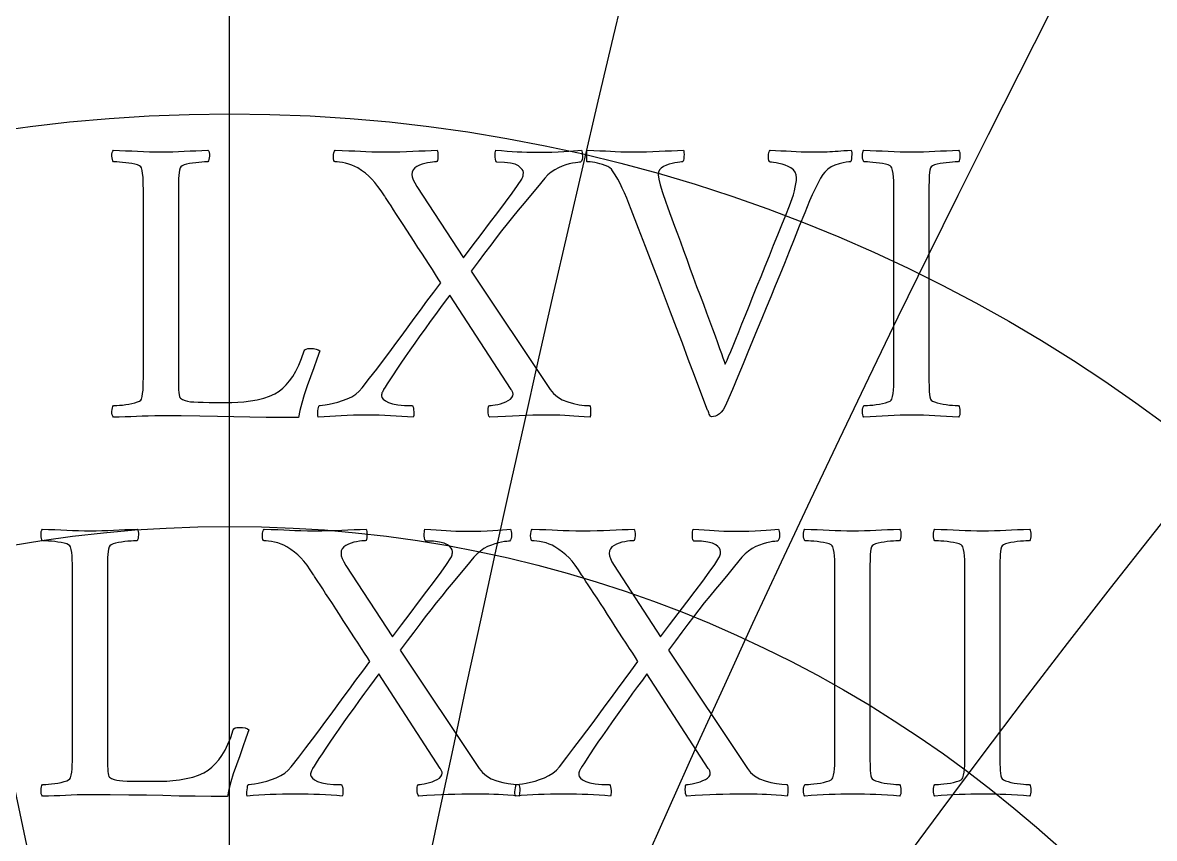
# Model space of a CAD drawing. Header units: millimetres. Extents: x -76 to 76, y -76 to 98.
# Drawn here: x -2.04 to 9.1, y 33.19 to 41.21 of the extents above; entities that cross this region are included whole.
import ezdxf

# ---------------------------------------------------------------- set-up
doc = ezdxf.new("R2010")
doc.units = ezdxf.units.MM
for name, color, linetype in [('ENGRAVE', 7, 'Continuous'), ('ENGRAVE_FINE', 8, 'Continuous'), ('GUIDE', 3, 'Continuous'), ('TEXT', 5, 'Continuous')]:
    doc.layers.add(name, color=color, linetype=linetype)

msp = doc.modelspace()

# ---------------------------------------------------------------- linework, layer by layer
at = {"layer": 'ENGRAVE'}
msp.add_lwpolyline([(0, -68.4), (0, 68.4)], dxfattribs=at)
for centre, radius in [((0, 0), 68.4), ((0, 30.813), 30.813), ((0, 28.8188), 26.4723), ((0, 27.2162), 22.5103), ((0, 0), 44.7739), ((0, 25.9327), 18.8412), ((0, 24.9158), 15.3988), ((0, 24.1272), 12.13)]:
    msp.add_circle(centre, radius, dxfattribs=at)
for centre, radius, start, end in [((0, 33.2996), 35.6461, 104.43657, 75.56343), ((0, 36.4224), 41.1283, 146.34303, 33.65697), ((0, 40.3911), 47.4826, 168.07606, 11.92394), ((0, 45.5234), 55.0404, 184.84521, 355.15479)]:
    msp.add_arc(centre, radius, start, end, dxfattribs=at)
at = {"layer": 'ENGRAVE_FINE'}
for centre, radius, start, end in [((-313.8692, -32.5302), 318.7111, 3.256593, 18.285878), ((-313.8692, -32.5302), 318.7111, 3.256593, 18.285878), ((313.8692, -32.5302), 318.7111, 161.714122, 176.743407), ((313.8692, -32.5302), 318.7111, 161.714122, 176.743407), ((-152.0553, -32.5302), 161.8139, 6.558023, 36.869498), ((-152.0553, -32.5302), 161.8139, 6.558023, 36.869498), ((152.0553, -32.5302), 161.8139, 143.130502, 173.441977), ((152.0553, -32.5302), 161.8139, 143.130502, 173.441977), ((-95.8579, -32.5302), 110.6872, 9.951474, 56.069558), ((-95.8579, -32.5302), 110.6872, 9.951474, 56.069558), ((95.8579, -32.5302), 110.6872, 123.930442, 170.048526), ((95.8579, -32.5302), 110.6872, 123.930442, 170.048526), ((-65.9559, -32.5302), 86.0994, 13.489072, 76.236453), ((-65.9559, -32.5302), 86.0994, 13.489072, 76.236453), ((65.9559, -32.5302), 86.0994, 103.763547, 166.510928), ((65.9559, -32.5302), 86.0994, 103.763547, 166.510928), ((-46.4388, -32.5302), 72.2459, 17.231004, 97.725349), ((-46.4388, -32.5302), 72.2459, 17.231004, 97.725349), ((46.4388, -32.5302), 72.2459, 82.274651, 162.768996), ((46.4388, -32.5302), 72.2459, 82.274651, 162.768996)]:
    msp.add_arc(centre, radius, start, end, dxfattribs=at)
at = {"layer": 'GUIDE'}
msp.add_circle((0, 0), 69.54, dxfattribs=at)
at = {"layer": 'TEXT'}
for points in [[(-0.5036, 37.8011), (-0.5036, 37.7966), (-0.5036, 37.791), (-0.5036, 37.7844), (-0.5036, 37.7768), (-0.5036, 37.7572), (-0.5036, 37.7349), (-0.5036, 37.7097), (-0.5036, 37.6818), (-0.5034, 37.6531), (-0.5026, 37.6256), (-0.5013, 37.5995), (-0.4996, 37.5746), (-0.497, 37.5528), (-0.4935, 37.5361), (-0.489, 37.5245), (-0.4834, 37.5179), (-0.462, 37.5052), (-0.4384, 37.4952), (-0.4125, 37.488), (-0.3843, 37.4836), (-0.3508, 37.4809), (-0.3089, 37.479), (-0.2588, 37.4779), (-0.2002, 37.4775), (0.0222, 37.4775), (0.0803, 37.4791), (0.1411, 37.4841), (0.2047, 37.4923), (0.271, 37.5038), (0.3354, 37.5188), (0.3929, 37.5377), (0.4436, 37.5603), (0.4874, 37.5867), (0.5232, 37.6155), (0.5577, 37.6494), (0.591, 37.6883), (0.623, 37.7323), (0.6534, 37.7829), (0.6821, 37.8416), (0.709, 37.9083), (0.7342, 37.9831), (0.7408, 37.9938), (0.7524, 38.0013), (0.7691, 38.0059), (0.7908, 38.0074), (0.8242, 38.0059), (0.8515, 38.0013), (0.8727, 37.9938), (0.8879, 37.9831), (0.859, 37.901), (0.8288, 37.8163), (0.7973, 37.7291), (0.7645, 37.6393), (0.7341, 37.5516), (0.7094, 37.4704), (0.6906, 37.3958), (0.6776, 37.3278), (0.518, 37.3283), (0.359, 37.3298), (0.2005, 37.3324), (0.0425, 37.3359), (-0.1203, 37.3395), (-0.2933, 37.342), (-0.4763, 37.3435), (-0.6695, 37.344), (-0.7365, 37.3436), (-0.7999, 37.3425), (-0.8598, 37.3406), (-0.9162, 37.3379), (-0.9713, 37.3353), (-1.0275, 37.3334), (-1.0846, 37.3322), (-1.1428, 37.3319), (-1.1497, 37.3415), (-1.1544, 37.3541), (-1.1568, 37.3698), (-1.1569, 37.3885), (-1.1553, 37.4072), (-1.1524, 37.4229), (-1.1482, 37.4355), (-1.1428, 37.4451), (-1.1281, 37.4455), (-1.1084, 37.4466), (-1.0836, 37.4485), (-1.0538, 37.4512), (-1.0218, 37.4549), (-0.9906, 37.4598), (-0.9601, 37.466), (-0.9304, 37.4734), (-0.9045, 37.4818), (-0.8854, 37.4906), (-0.8731, 37.5), (-0.8677, 37.5099), (-0.8605, 37.5359), (-0.855, 37.5655), (-0.8514, 37.5986), (-0.8495, 37.6353), (-0.8486, 37.6744), (-0.848, 37.7151), (-0.8476, 37.7574), (-0.8475, 37.8011), (-0.8475, 39.4879), (-0.8476, 39.5318), (-0.848, 39.5744), (-0.8486, 39.6157), (-0.8495, 39.6558), (-0.8514, 39.6934), (-0.855, 39.7271), (-0.8605, 39.7571), (-0.8677, 39.7832), (-0.8731, 39.7946), (-0.8854, 39.8045), (-0.9045, 39.8128), (-0.9304, 39.8196), (-0.9601, 39.8253), (-0.9906, 39.8303), (-1.0218, 39.8344), (-1.0538, 39.8378), (-1.0836, 39.8405), (-1.1084, 39.8424), (-1.1281, 39.8435), (-1.1428, 39.8439), (-1.1482, 39.8535), (-1.1524, 39.8662), (-1.1553, 39.8818), (-1.1569, 39.9005), (-1.1568, 39.9193), (-1.1544, 39.9349), (-1.1497, 39.9476), (-1.1428, 39.9572), (-1.0823, 39.955), (-1.0224, 39.9526), (-0.963, 39.95), (-0.9041, 39.9471), (-0.8457, 39.9444), (-0.7878, 39.9425), (-0.7304, 39.9414), (-0.6735, 39.941), (-0.6152, 39.9414), (-0.5577, 39.9425), (-0.501, 39.9444), (-0.445, 39.9471), (-0.3887, 39.95), (-0.3312, 39.9526), (-0.2724, 39.955), (-0.2124, 39.9572), (-0.2054, 39.9476), (-0.2007, 39.9349), (-0.1983, 39.9193), (-0.1982, 39.9005), (-0.1999, 39.8818), (-0.2028, 39.8662), (-0.2069, 39.8535), (-0.2124, 39.8439), (-0.227, 39.8435), (-0.2468, 39.8424), (-0.2715, 39.8405), (-0.3014, 39.8378), (-0.3332, 39.8344), (-0.3641, 39.8303), (-0.3939, 39.8253), (-0.4227, 39.8196), (-0.448, 39.8128), (-0.4672, 39.8045), (-0.4804, 39.7946), (-0.4874, 39.7832), (-0.4929, 39.7615), (-0.497, 39.7367), (-0.5, 39.7089), (-0.5016, 39.6781), (-0.5025, 39.6449), (-0.5031, 39.6103), (-0.5035, 39.5741), (-0.5036, 39.5365), (-0.5036, 39.5304), (-0.5036, 39.5243), (-0.5036, 39.5183), (-0.5036, 39.5122), (-0.5036, 39.5061), (-0.5036, 39.5001), (-0.5036, 39.494), (-0.5036, 39.4879)], [(1.5351, 39.941), (1.6064, 39.9414), (1.6747, 39.9425), (1.7399, 39.9444), (1.8021, 39.9471), (1.8625, 39.95), (1.9225, 39.9526), (1.9819, 39.955), (2.0408, 39.9572), (2.0443, 39.9471), (2.0469, 39.9329), (2.0484, 39.9147), (2.0489, 39.8925), (2.0479, 39.8712), (2.0448, 39.856), (2.0398, 39.8469), (2.0327, 39.8439), (2.0168, 39.8433), (1.9973, 39.8414), (1.9743, 39.8382), (1.9477, 39.8338), (1.9199, 39.8277), (1.8931, 39.8196), (1.8673, 39.8095), (1.8426, 39.7974), (1.8213, 39.7826), (1.8062, 39.7645), (1.7971, 39.7432), (1.794, 39.7185), (1.7971, 39.6945), (1.8062, 39.6669), (1.8213, 39.6358), (1.8426, 39.6012), (2.2997, 38.8973), (2.3877, 39.0149), (2.4736, 39.1289), (2.5576, 39.2394), (2.6395, 39.3464), (2.7148, 39.4457), (2.779, 39.5334), (2.8321, 39.6095), (2.8741, 39.674), (2.8795, 39.6841), (2.8837, 39.6942), (2.8866, 39.7044), (2.8882, 39.7145), (2.8891, 39.7236), (2.8898, 39.7306), (2.8901, 39.7357), (2.8903, 39.7387), (2.8872, 39.7534), (2.8781, 39.7691), (2.863, 39.7858), (2.8417, 39.8035), (2.8101, 39.8194), (2.7639, 39.8308), (2.7029, 39.8376), (2.6273, 39.8399), (2.6219, 39.8445), (2.6177, 39.8545), (2.6148, 39.8698), (2.6132, 39.8904), (2.6128, 39.912), (2.6137, 39.9304), (2.6158, 39.9454), (2.6192, 39.9572), (2.6763, 39.9533), (2.73, 39.9496), (2.7804, 39.9462), (2.8276, 39.943), (2.8742, 39.9404), (2.9231, 39.9385), (2.9743, 39.9373), (3.0278, 39.937), (3.1016, 39.9375), (3.1694, 39.939), (3.2311, 39.9415), (3.2867, 39.945), (3.337, 39.9488), (3.3828, 39.9521), (3.424, 39.9549), (3.4606, 39.9572), (3.4643, 39.9476), (3.4672, 39.9349), (3.4694, 39.9193), (3.4707, 39.9005), (3.4704, 39.8816), (3.4672, 39.8651), (3.4613, 39.8512), (3.4525, 39.8399), (3.4415, 39.8392), (3.4247, 39.8373), (3.4021, 39.8342), (3.3737, 39.8298), (3.3416, 39.8232), (3.3079, 39.8136), (3.2728, 39.8009), (3.2361, 39.7853), (3.1996, 39.7659), (3.1648, 39.7423), (3.1318, 39.7143), (3.1006, 39.6821), (3.0282, 39.5941), (2.9606, 39.5122), (2.8977, 39.4364), (2.8397, 39.3666), (2.7845, 39.2996), (2.73, 39.2321), (2.6763, 39.1641), (2.6233, 39.0956), (2.5684, 39.0235), (2.509, 38.9449), (2.445, 38.8597), (2.3765, 38.7679), (3.1532, 37.6029), (3.1853, 37.5635), (3.225, 37.5301), (3.2723, 37.5028), (3.3271, 37.4815), (3.3845, 37.4656), (3.4394, 37.4542), (3.4917, 37.4474), (3.5415, 37.4451), (3.5467, 37.4353), (3.5501, 37.4219), (3.5518, 37.4049), (3.5517, 37.3845), (3.5505, 37.3645), (3.5491, 37.3491), (3.5475, 37.3382), (3.5456, 37.3319), (3.489, 37.3358), (3.4364, 37.3395), (3.3878, 37.3429), (3.3433, 37.346), (3.2986, 37.3487), (3.2493, 37.3506), (3.1954, 37.3517), (3.137, 37.3521), (3.0568, 37.3517), (2.9818, 37.3506), (2.9121, 37.3487), (2.8478, 37.346), (2.7835, 37.3429), (2.7138, 37.3395), (2.6388, 37.3358), (2.5586, 37.3319), (2.5515, 37.342), (2.5464, 37.3561), (2.5434, 37.3743), (2.5424, 37.3966), (2.5434, 37.4178), (2.5464, 37.433), (2.5515, 37.4421), (2.5586, 37.4451), (2.5726, 37.4459), (2.5904, 37.4482), (2.612, 37.452), (2.6374, 37.4573), (2.6644, 37.4642), (2.6905, 37.4729), (2.7159, 37.4834), (2.7406, 37.4957), (2.7618, 37.5095), (2.777, 37.5245), (2.7861, 37.5408), (2.7891, 37.5584), (2.7888, 37.5628), (2.7876, 37.568), (2.7857, 37.5739), (2.7831, 37.5806), (2.7799, 37.5873), (2.7765, 37.5933), (2.7728, 37.5985), (2.7689, 37.6029), (2.1662, 38.5333), (2.1208, 38.473), (2.0737, 38.4094), (2.0247, 38.3425), (1.974, 38.2724), (1.9228, 38.2009), (1.8724, 38.1303), (1.8227, 38.0604), (1.7738, 37.9912), (1.727, 37.9245), (1.6838, 37.8618), (1.6441, 37.8031), (1.608, 37.7485), (1.5763, 37.7), (1.5503, 37.6595), (1.5298, 37.6272), (1.5149, 37.6029), (1.5126, 37.5983), (1.5099, 37.5928), (1.5066, 37.5862), (1.5028, 37.5786), (1.4992, 37.5703), (1.4967, 37.5614), (1.4952, 37.5521), (1.4947, 37.5422), (1.499, 37.5244), (1.5119, 37.5073), (1.5334, 37.491), (1.5635, 37.4755), (1.6039, 37.4622), (1.6565, 37.4527), (1.7212, 37.447), (1.7981, 37.4451), (1.8035, 37.4353), (1.8077, 37.4219), (1.8106, 37.4049), (1.8122, 37.3845), (1.8126, 37.3645), (1.8117, 37.3491), (1.8096, 37.3382), (1.8062, 37.3319), (1.7513, 37.3358), (1.6959, 37.3395), (1.6401, 37.3429), (1.5837, 37.346), (1.5273, 37.3487), (1.4714, 37.3506), (1.4161, 37.3517), (1.3612, 37.3521), (1.2871, 37.3517), (1.2186, 37.3506), (1.1557, 37.3487), (1.0983, 37.346), (1.0431, 37.3429), (0.987, 37.3395), (0.9299, 37.3358), (0.8717, 37.3319), (0.8686, 37.3434), (0.8672, 37.3577), (0.8676, 37.3747), (0.8697, 37.3946), (0.8726, 37.4137), (0.8753, 37.4284), (0.8777, 37.4389), (0.8798, 37.4451), (0.8921, 37.446), (0.9127, 37.4487), (0.9416, 37.4531), (0.9789, 37.4593), (1.0212, 37.4679), (1.0649, 37.4795), (1.1101, 37.4942), (1.1569, 37.5119), (1.2018, 37.533), (1.2414, 37.5579), (1.2756, 37.5866), (1.3046, 37.6191), (1.3776, 37.7141), (1.4472, 37.8052), (1.5131, 37.8921), (1.5756, 37.975), (1.6361, 38.0561), (1.6964, 38.1374), (1.7565, 38.2189), (1.8163, 38.3007), (1.8773, 38.3842), (1.9412, 38.4711), (2.0078, 38.5612), (2.0772, 38.6546), (2.0533, 38.6932), (2.0261, 38.736), (1.9957, 38.7832), (1.9619, 38.8346), (1.9263, 38.8889), (1.8901, 38.9444), (1.8534, 39.0011), (1.8163, 39.0592), (1.7794, 39.1168), (1.7435, 39.1724), (1.7086, 39.226), (1.6747, 39.2776), (1.6428, 39.3259), (1.614, 39.3696), (1.5882, 39.4088), (1.5655, 39.4434), (1.5469, 39.4718), (1.5336, 39.492), (1.5257, 39.5041), (1.523, 39.5082), (1.491, 39.558), (1.4598, 39.6022), (1.4293, 39.6409), (1.3996, 39.674), (1.3689, 39.7036), (1.3354, 39.7317), (1.2991, 39.7582), (1.2601, 39.7832), (1.2329, 39.7983), (1.2039, 39.811), (1.1732, 39.8215), (1.1407, 39.8298), (1.1093, 39.8359), (1.0816, 39.8404), (1.0577, 39.843), (1.0376, 39.8439), (1.0305, 39.8469), (1.0254, 39.856), (1.0224, 39.8712), (1.0214, 39.8925), (1.0224, 39.9147), (1.0254, 39.9329), (1.0305, 39.9471), (1.0376, 39.9572), (1.1077, 39.955), (1.1726, 39.9526), (1.2321, 39.95), (1.2864, 39.9471), (1.3406, 39.9444), (1.4001, 39.9425), (1.465, 39.9414), (1.5351, 39.941)], [(3.9744, 39.941), (4.0386, 39.9414), (4.1018, 39.9425), (4.164, 39.9444), (4.2252, 39.9471), (4.2856, 39.95), (4.3455, 39.9526), (4.4049, 39.955), (4.4638, 39.9572), (4.4672, 39.9472), (4.4694, 39.9334), (4.4703, 39.9158), (4.4699, 39.8945), (4.4683, 39.8739), (4.4654, 39.8586), (4.4612, 39.8486), (4.4557, 39.8439), (4.445, 39.8433), (4.4289, 39.8414), (4.4076, 39.8382), (4.3809, 39.8338), (4.352, 39.8277), (4.3238, 39.8196), (4.2963, 39.8095), (4.2697, 39.7974), (4.2467, 39.7823), (4.2302, 39.7635), (4.2204, 39.7409), (4.2171, 39.7145), (4.2216, 39.6735), (4.2353, 39.6154), (4.258, 39.54), (4.2899, 39.4475), (4.3075, 39.3993), (4.3278, 39.3438), (4.351, 39.281), (4.3769, 39.2108), (4.4048, 39.1351), (4.434, 39.0556), (4.4645, 38.9723), (4.4962, 38.8852), (4.5287, 38.7962), (4.5614, 38.7072), (4.5944, 38.6182), (4.6277, 38.5292), (4.6603, 38.442), (4.6914, 38.3583), (4.721, 38.2782), (4.749, 38.2016), (4.7751, 38.1302), (4.7986, 38.0656), (4.8196, 38.0078), (4.838, 37.9568), (4.8533, 37.9147), (4.8648, 37.8835), (4.8725, 37.8632), (4.8764, 37.8537), (4.8828, 37.8675), (4.8936, 37.8926), (4.9091, 37.9292), (4.929, 37.9771), (4.9527, 38.0343), (4.9791, 38.0989), (5.0083, 38.1709), (5.0403, 38.2501), (5.0745, 38.3352), (5.1106, 38.4246), (5.1484, 38.5182), (5.1879, 38.6162), (5.2285, 38.7167), (5.2693, 38.818), (5.3104, 38.92), (5.3517, 39.0227), (5.3926, 39.1244), (5.4321, 39.223), (5.4704, 39.3185), (5.5075, 39.4111), (5.5211, 39.446), (5.5338, 39.4819), (5.5454, 39.5188), (5.556, 39.5567), (5.5649, 39.5936), (5.5712, 39.6275), (5.575, 39.6583), (5.5763, 39.6862), (5.5728, 39.7165), (5.5626, 39.7428), (5.5455, 39.765), (5.5216, 39.7832), (5.4938, 39.7982), (5.465, 39.8105), (5.4352, 39.8204), (5.4043, 39.8277), (5.3754, 39.833), (5.3512, 39.8368), (5.3319, 39.8391), (5.3174, 39.8399), (5.3103, 39.8463), (5.3052, 39.8576), (5.3022, 39.8736), (5.3012, 39.8945), (5.3022, 39.9158), (5.3052, 39.9334), (5.3103, 39.9472), (5.3174, 39.9572), (5.3712, 39.955), (5.4235, 39.9526), (5.4744, 39.95), (5.5237, 39.9471), (5.573, 39.9444), (5.6238, 39.9425), (5.6761, 39.9414), (5.73, 39.941), (5.7741, 39.9411), (5.8134, 39.9415), (5.8479, 39.9421), (5.8776, 39.943), (5.9048, 39.9442), (5.9317, 39.9455), (5.9584, 39.9472), (5.9848, 39.9491), (6.0126, 39.9511), (6.0435, 39.9531), (6.0773, 39.9552), (6.1143, 39.9572), (6.1175, 39.9471), (6.1193, 39.9329), (6.1196, 39.9147), (6.1183, 39.8925), (6.116, 39.8712), (6.1132, 39.856), (6.11, 39.8469), (6.1062, 39.8439), (6.0901, 39.8426), (6.0662, 39.8389), (6.0345, 39.8325), (5.9949, 39.8237), (5.9536, 39.811), (5.9166, 39.7933), (5.8838, 39.7706), (5.8554, 39.7428), (5.8358, 39.7174), (5.8134, 39.6816), (5.7882, 39.6355), (5.7603, 39.579), (5.7319, 39.5179), (5.7052, 39.4581), (5.6803, 39.3996), (5.6572, 39.3423), (5.6037, 39.2096), (5.5525, 39.0824), (5.5036, 38.9608), (5.4569, 38.8448), (5.4117, 38.7325), (5.3669, 38.6223), (5.3227, 38.5141), (5.2789, 38.4079), (5.2351, 38.3017), (5.1904, 38.1935), (5.1451, 38.0833), (5.0989, 37.971), (5.0509, 37.8547), (4.9998, 37.7323), (4.9457, 37.6039), (4.8886, 37.4694), (4.872, 37.434), (4.8547, 37.4047), (4.8366, 37.3814), (4.8178, 37.3642), (4.7984, 37.3518), (4.7789, 37.343), (4.759, 37.3377), (4.7389, 37.3359), (4.7331, 37.3376), (4.7278, 37.3425), (4.723, 37.3507), (4.7187, 37.3622), (4.7146, 37.3745), (4.7106, 37.385), (4.7065, 37.3937), (4.7025, 37.4006), (4.6369, 37.5737), (4.5736, 37.7409), (4.5125, 37.9024), (4.4537, 38.058), (4.3958, 38.2113), (4.3374, 38.3659), (4.2785, 38.5218), (4.2191, 38.6789), (4.1575, 38.8407), (4.0922, 39.0106), (4.023, 39.1886), (3.9501, 39.3747), (3.928, 39.4318), (3.9061, 39.4859), (3.8845, 39.537), (3.8631, 39.585), (3.8413, 39.6305), (3.8181, 39.674), (3.7937, 39.7155), (3.7681, 39.7549), (3.7559, 39.7703), (3.7398, 39.7842), (3.7195, 39.7966), (3.6953, 39.8075), (3.6691, 39.8169), (3.6432, 39.8247), (3.6175, 39.831), (3.5921, 39.8358), (3.5685, 39.8394), (3.5481, 39.8419), (3.531, 39.8434), (3.5173, 39.8439), (3.5155, 39.8473), (3.5142, 39.8576), (3.5135, 39.8746), (3.5132, 39.8985), (3.5135, 39.9227), (3.5142, 39.9405), (3.5155, 39.952), (3.5173, 39.9572), (3.5831, 39.955), (3.6432, 39.9526), (3.6974, 39.95), (3.7458, 39.9471), (3.7942, 39.9444), (3.8485, 39.9425), (3.9085, 39.9414), (3.9744, 39.941)], [(6.7089, 39.941), (6.7672, 39.9414), (6.8247, 39.9425), (6.8815, 39.9444), (6.9375, 39.9471), (6.9937, 39.95), (7.0512, 39.9526), (7.11, 39.955), (7.17, 39.9572), (7.177, 39.9476), (7.1817, 39.9349), (7.1841, 39.9193), (7.1842, 39.9005), (7.1826, 39.8818), (7.1797, 39.8662), (7.1755, 39.8535), (7.17, 39.8439), (7.1554, 39.8435), (7.1357, 39.8424), (7.1109, 39.8405), (7.0811, 39.8378), (7.0492, 39.8344), (7.0184, 39.8303), (6.9885, 39.8253), (6.9597, 39.8196), (6.9344, 39.8128), (6.9152, 39.8045), (6.9021, 39.7946), (6.895, 39.7832), (6.8895, 39.7615), (6.8854, 39.7367), (6.8825, 39.7089), (6.8808, 39.6781), (6.8799, 39.6449), (6.8793, 39.6103), (6.8789, 39.5741), (6.8788, 39.5365), (6.8788, 39.5304), (6.8788, 39.5243), (6.8788, 39.5183), (6.8788, 39.5122), (6.8788, 39.5061), (6.8788, 39.5001), (6.8788, 39.494), (6.8788, 39.4879), (6.8788, 37.8011), (6.8788, 37.795), (6.8788, 37.789), (6.8788, 37.7829), (6.8788, 37.7768), (6.8788, 37.7708), (6.8788, 37.7647), (6.8788, 37.7586), (6.8788, 37.7526), (6.8789, 37.715), (6.8793, 37.6792), (6.8799, 37.6452), (6.8808, 37.613), (6.8825, 37.583), (6.8854, 37.5559), (6.8895, 37.5315), (6.895, 37.5099), (6.9021, 37.5), (6.9152, 37.4906), (6.9344, 37.4818), (6.9597, 37.4734), (6.9885, 37.466), (7.0184, 37.4598), (7.0492, 37.4549), (7.0811, 37.4512), (7.1109, 37.4485), (7.1357, 37.4466), (7.1554, 37.4455), (7.17, 37.4451), (7.1755, 37.4355), (7.1797, 37.4229), (7.1826, 37.4072), (7.1842, 37.3885), (7.1841, 37.3698), (7.1817, 37.3541), (7.177, 37.3415), (7.17, 37.3319), (7.11, 37.3358), (7.0512, 37.3395), (6.9937, 37.3429), (6.9375, 37.346), (6.8815, 37.3487), (6.8247, 37.3506), (6.7672, 37.3517), (6.7089, 37.3521), (6.652, 37.3517), (6.5946, 37.3506), (6.5367, 37.3487), (6.4783, 37.346), (6.4194, 37.3429), (6.36, 37.3395), (6.3001, 37.3358), (6.2397, 37.3319), (6.2327, 37.3415), (6.228, 37.3541), (6.2256, 37.3698), (6.2255, 37.3885), (6.2271, 37.4072), (6.2301, 37.4229), (6.2342, 37.4355), (6.2397, 37.4451), (6.2543, 37.4455), (6.274, 37.4466), (6.2988, 37.4485), (6.3287, 37.4512), (6.3606, 37.4549), (6.3919, 37.4598), (6.4223, 37.466), (6.452, 37.4734), (6.4779, 37.4818), (6.497, 37.4906), (6.5093, 37.5), (6.5147, 37.5099), (6.5219, 37.5359), (6.5274, 37.5655), (6.531, 37.5986), (6.5329, 37.6353), (6.5338, 37.6744), (6.5345, 37.7151), (6.5348, 37.7574), (6.535, 37.8011), (6.535, 39.4879), (6.5348, 39.5318), (6.5345, 39.5744), (6.5338, 39.6157), (6.5329, 39.6558), (6.531, 39.6934), (6.5274, 39.7271), (6.5219, 39.7571), (6.5147, 39.7832), (6.5093, 39.7946), (6.497, 39.8045), (6.4779, 39.8128), (6.452, 39.8196), (6.4223, 39.8253), (6.3919, 39.8303), (6.3606, 39.8344), (6.3287, 39.8378), (6.2988, 39.8405), (6.274, 39.8424), (6.2543, 39.8435), (6.2397, 39.8439), (6.2342, 39.8535), (6.2301, 39.8662), (6.2271, 39.8818), (6.2255, 39.9005), (6.2256, 39.9193), (6.228, 39.9349), (6.2327, 39.9476), (6.2397, 39.9572), (6.3001, 39.955), (6.36, 39.9526), (6.4194, 39.95), (6.4783, 39.9471), (6.5367, 39.9444), (6.5946, 39.9425), (6.652, 39.9414), (6.7089, 39.941)], [(-1.2014, 34.0741), (-1.2014, 34.0695), (-1.2014, 34.0639), (-1.2014, 34.0574), (-1.2014, 34.0498), (-1.2014, 34.0302), (-1.2014, 34.0078), (-1.2014, 33.9827), (-1.2014, 33.9547), (-1.2012, 33.926), (-1.2004, 33.8986), (-1.1991, 33.8724), (-1.1974, 33.8475), (-1.1948, 33.8258), (-1.1913, 33.8091), (-1.1867, 33.7975), (-1.1812, 33.7909), (-1.1598, 33.7781), (-1.1362, 33.7681), (-1.1103, 33.7609), (-1.0821, 33.7565), (-1.0486, 33.7539), (-1.0067, 33.752), (-0.9566, 33.7508), (-0.898, 33.7504), (-0.6755, 33.7504), (-0.6175, 33.7521), (-0.5567, 33.757), (-0.4931, 33.7652), (-0.4268, 33.7767), (-0.3624, 33.7918), (-0.3049, 33.8106), (-0.2542, 33.8332), (-0.2103, 33.8597), (-0.1746, 33.8885), (-0.1401, 33.9224), (-0.1068, 33.9613), (-0.0748, 34.0053), (-0.0444, 34.0559), (-0.0157, 34.1145), (0.0113, 34.1813), (0.0364, 34.2561), (0.043, 34.2667), (0.0546, 34.2743), (0.0713, 34.2788), (0.093, 34.2804), (0.1264, 34.2788), (0.1537, 34.2743), (0.175, 34.2667), (0.1901, 34.2561), (0.1612, 34.1739), (0.131, 34.0892), (0.0995, 34.002), (0.0667, 33.9123), (0.0363, 33.8245), (0.0116, 33.7434), (-0.0072, 33.6688), (-0.0202, 33.6008), (-0.1798, 33.6013), (-0.3388, 33.6028), (-0.4973, 33.6053), (-0.6553, 33.6089), (-0.8181, 33.6124), (-0.9911, 33.6149), (-1.1741, 33.6164), (-1.3673, 33.617), (-1.4343, 33.6166), (-1.4977, 33.6154), (-1.5576, 33.6135), (-1.614, 33.6109), (-1.6691, 33.6082), (-1.7253, 33.6063), (-1.7824, 33.6052), (-1.8405, 33.6048), (-1.8475, 33.6144), (-1.8522, 33.6271), (-1.8546, 33.6427), (-1.8547, 33.6615), (-1.8531, 33.6802), (-1.8502, 33.6958), (-1.846, 33.7085), (-1.8405, 33.7181), (-1.8259, 33.7185), (-1.8062, 33.7196), (-1.7814, 33.7215), (-1.7516, 33.7242), (-1.7196, 33.7278), (-1.6883, 33.7327), (-1.6579, 33.7389), (-1.6282, 33.7464), (-1.6023, 33.7547), (-1.5832, 33.7636), (-1.5709, 33.7729), (-1.5655, 33.7828), (-1.5583, 33.8088), (-1.5528, 33.8384), (-1.5492, 33.8715), (-1.5473, 33.9082), (-1.5464, 33.9474), (-1.5458, 33.9881), (-1.5454, 34.0303), (-1.5453, 34.0741), (-1.5453, 35.7609), (-1.5454, 35.8048), (-1.5458, 35.8474), (-1.5464, 35.8887), (-1.5473, 35.9288), (-1.5492, 35.9663), (-1.5528, 36.0001), (-1.5583, 36.03), (-1.5655, 36.0562), (-1.5709, 36.0676), (-1.5832, 36.0774), (-1.6023, 36.0858), (-1.6282, 36.0926), (-1.6579, 36.0983), (-1.6883, 36.1032), (-1.7196, 36.1074), (-1.7516, 36.1108), (-1.7814, 36.1135), (-1.8062, 36.1153), (-1.8259, 36.1165), (-1.8405, 36.1169), (-1.846, 36.1265), (-1.8502, 36.1391), (-1.8531, 36.1548), (-1.8547, 36.1735), (-1.8546, 36.1922), (-1.8522, 36.2079), (-1.8475, 36.2205), (-1.8405, 36.2301), (-1.7801, 36.228), (-1.7202, 36.2256), (-1.6608, 36.2229), (-1.6019, 36.22), (-1.5435, 36.2174), (-1.4856, 36.2155), (-1.4282, 36.2143), (-1.3713, 36.2139), (-1.313, 36.2143), (-1.2555, 36.2155), (-1.1988, 36.2174), (-1.1428, 36.22), (-1.0865, 36.2229), (-1.029, 36.2256), (-0.9702, 36.228), (-0.9102, 36.2301), (-0.9032, 36.2205), (-0.8985, 36.2079), (-0.8961, 36.1922), (-0.896, 36.1735), (-0.8976, 36.1548), (-0.9006, 36.1391), (-0.9047, 36.1265), (-0.9102, 36.1169), (-0.9248, 36.1165), (-0.9445, 36.1153), (-0.9693, 36.1135), (-0.9992, 36.1108), (-1.031, 36.1074), (-1.0619, 36.1032), (-1.0917, 36.0983), (-1.1205, 36.0926), (-1.1458, 36.0858), (-1.165, 36.0774), (-1.1782, 36.0676), (-1.1852, 36.0562), (-1.1907, 36.0344), (-1.1948, 36.0097), (-1.1977, 35.9819), (-1.1994, 35.951), (-1.2003, 35.9179), (-1.2009, 35.8833), (-1.2013, 35.8471), (-1.2014, 35.8094), (-1.2014, 35.8034), (-1.2014, 35.7973), (-1.2014, 35.7912), (-1.2014, 35.7852), (-1.2014, 35.7791), (-1.2014, 35.773), (-1.2014, 35.767), (-1.2014, 35.7609)], [(0.8373, 36.2139), (0.9086, 36.2143), (0.9769, 36.2155), (1.0421, 36.2174), (1.1043, 36.22), (1.1648, 36.2229), (1.2247, 36.2256), (1.2841, 36.228), (1.343, 36.2301), (1.3465, 36.22), (1.3491, 36.2059), (1.3506, 36.1877), (1.3511, 36.1654), (1.3501, 36.1442), (1.347, 36.129), (1.342, 36.1199), (1.3349, 36.1169), (1.319, 36.1162), (1.2995, 36.1143), (1.2765, 36.1112), (1.25, 36.1068), (1.2221, 36.1007), (1.1953, 36.0926), (1.1696, 36.0825), (1.1448, 36.0703), (1.1235, 36.0556), (1.1084, 36.0375), (1.0993, 36.0161), (1.0962, 35.9915), (1.0993, 35.9674), (1.1084, 35.9399), (1.1235, 35.9088), (1.1448, 35.8742), (1.6019, 35.1703), (1.6899, 35.2879), (1.7758, 35.4019), (1.8598, 35.5124), (1.9417, 35.6193), (2.017, 35.7187), (2.0812, 35.8064), (2.1343, 35.8825), (2.1763, 35.947), (2.1817, 35.9571), (2.1859, 35.9672), (2.1888, 35.9773), (2.1905, 35.9874), (2.1913, 35.9965), (2.192, 36.0036), (2.1924, 36.0087), (2.1925, 36.0117), (2.1894, 36.0264), (2.1803, 36.042), (2.1652, 36.0587), (2.1439, 36.0764), (2.1123, 36.0923), (2.0661, 36.1037), (2.0051, 36.1105), (1.9295, 36.1128), (1.9241, 36.1175), (1.9199, 36.1275), (1.917, 36.1428), (1.9154, 36.1634), (1.915, 36.185), (1.9159, 36.2033), (1.918, 36.2184), (1.9215, 36.2301), (1.9785, 36.2262), (2.0322, 36.2225), (2.0826, 36.2191), (2.1298, 36.216), (2.1764, 36.2133), (2.2253, 36.2114), (2.2765, 36.2103), (2.33, 36.2099), (2.4038, 36.2104), (2.4716, 36.2119), (2.5333, 36.2145), (2.5889, 36.218), (2.6392, 36.2218), (2.685, 36.2251), (2.7262, 36.2279), (2.7628, 36.2301), (2.7665, 36.2205), (2.7694, 36.2079), (2.7716, 36.1922), (2.773, 36.1735), (2.7726, 36.1545), (2.7694, 36.1381), (2.7635, 36.1242), (2.7548, 36.1128), (2.7438, 36.1122), (2.7269, 36.1103), (2.7043, 36.1071), (2.6759, 36.1027), (2.6438, 36.0961), (2.6101, 36.0865), (2.575, 36.0739), (2.5383, 36.0582), (2.5018, 36.0389), (2.467, 36.0152), (2.434, 35.9873), (2.4028, 35.9551), (2.3304, 35.8671), (2.2628, 35.7852), (2.1999, 35.7093), (2.1419, 35.6395), (2.0867, 35.5725), (2.0322, 35.505), (1.9785, 35.437), (1.9255, 35.3685), (1.8706, 35.2965), (1.8112, 35.2178), (1.7473, 35.1326), (1.6787, 35.0409), (2.4554, 33.8758), (2.4875, 33.8364), (2.5272, 33.803), (2.5745, 33.7757), (2.6294, 33.7545), (2.6867, 33.7386), (2.7416, 33.7272), (2.7939, 33.7204), (2.8437, 33.7181), (2.8489, 33.7082), (2.8523, 33.6948), (2.854, 33.6779), (2.8539, 33.6574), (2.8527, 33.6374), (2.8513, 33.622), (2.8497, 33.6111), (2.8478, 33.6048), (2.7912, 33.6087), (2.7386, 33.6124), (2.69, 33.6158), (2.6455, 33.619), (2.6008, 33.6216), (2.5515, 33.6235), (2.4976, 33.6247), (2.4392, 33.625), (2.359, 33.6247), (2.284, 33.6235), (2.2143, 33.6216), (2.15, 33.619), (2.0857, 33.6158), (2.016, 33.6124), (1.941, 33.6087), (1.8608, 33.6048), (1.8537, 33.6149), (1.8486, 33.6291), (1.8456, 33.6473), (1.8446, 33.6695), (1.8456, 33.6908), (1.8486, 33.7059), (1.8537, 33.715), (1.8608, 33.7181), (1.8748, 33.7188), (1.8926, 33.7211), (1.9142, 33.7249), (1.9397, 33.7302), (1.9666, 33.7372), (1.9927, 33.7459), (2.0182, 33.7564), (2.0428, 33.7686), (2.064, 33.7824), (2.0792, 33.7975), (2.0883, 33.8138), (2.0913, 33.8313), (2.091, 33.8358), (2.0898, 33.841), (2.0879, 33.8469), (2.0853, 33.8536), (2.0821, 33.8603), (2.0787, 33.8662), (2.075, 33.8714), (2.0711, 33.8758), (1.4684, 34.8062), (1.423, 34.7459), (1.3759, 34.6823), (1.3269, 34.6155), (1.2762, 34.5453), (1.2251, 34.4739), (1.1746, 34.4032), (1.1249, 34.3333), (1.076, 34.2642), (1.0292, 34.1974), (0.986, 34.1347), (0.9463, 34.0761), (0.9102, 34.0215), (0.8786, 33.9729), (0.8525, 33.9325), (0.832, 33.9001), (0.8171, 33.8758), (0.8148, 33.8713), (0.8121, 33.8657), (0.8088, 33.8592), (0.805, 33.8516), (0.8014, 33.8432), (0.7989, 33.8344), (0.7974, 33.825), (0.7969, 33.8152), (0.8012, 33.7973), (0.8141, 33.7803), (0.8356, 33.764), (0.8657, 33.7484), (0.9061, 33.7351), (0.9587, 33.7257), (1.0234, 33.72), (1.1003, 33.7181), (1.1057, 33.7082), (1.1099, 33.6948), (1.1128, 33.6779), (1.1144, 33.6574), (1.1148, 33.6374), (1.1139, 33.622), (1.1118, 33.6111), (1.1084, 33.6048), (1.0535, 33.6087), (0.9981, 33.6124), (0.9423, 33.6158), (0.8859, 33.619), (0.8295, 33.6216), (0.7736, 33.6235), (0.7183, 33.6247), (0.6634, 33.625), (0.5893, 33.6247), (0.5208, 33.6235), (0.4579, 33.6216), (0.4005, 33.619), (0.3454, 33.6158), (0.2892, 33.6124), (0.2321, 33.6087), (0.1739, 33.6048), (0.1708, 33.6163), (0.1694, 33.6306), (0.1698, 33.6477), (0.1719, 33.6675), (0.1748, 33.6866), (0.1775, 33.7014), (0.1799, 33.7119), (0.182, 33.7181), (0.1943, 33.719), (0.2149, 33.7216), (0.2438, 33.726), (0.2811, 33.7322), (0.3234, 33.7408), (0.3671, 33.7525), (0.4124, 33.7671), (0.4591, 33.7848), (0.504, 33.8059), (0.5436, 33.8308), (0.5778, 33.8595), (0.6068, 33.892), (0.6798, 33.9871), (0.7494, 34.0781), (0.8154, 34.1651), (0.8778, 34.248), (0.9384, 34.329), (0.9986, 34.4103), (1.0587, 34.4918), (1.1185, 34.5736), (1.1795, 34.6572), (1.2434, 34.744), (1.31, 34.8342), (1.3794, 34.9276), (1.3555, 34.9661), (1.3283, 35.009), (1.2979, 35.0561), (1.2641, 35.1076), (1.2285, 35.1618), (1.1923, 35.2173), (1.1557, 35.2741), (1.1185, 35.3321), (1.0816, 35.3897), (1.0457, 35.4454), (1.0108, 35.499), (0.9769, 35.5505), (0.9451, 35.5988), (0.9162, 35.6426), (0.8904, 35.6818), (0.8677, 35.7164), (0.8491, 35.7447), (0.8358, 35.7649), (0.8279, 35.7771), (0.8252, 35.7811), (0.7932, 35.8309), (0.762, 35.8752), (0.7315, 35.9138), (0.7018, 35.947), (0.6711, 35.9765), (0.6376, 36.0046), (0.6013, 36.0312), (0.5623, 36.0562), (0.5351, 36.0712), (0.5062, 36.084), (0.4754, 36.0945), (0.4429, 36.1027), (0.4115, 36.1089), (0.3838, 36.1133), (0.3599, 36.116), (0.3398, 36.1169), (0.3327, 36.1199), (0.3277, 36.129), (0.3246, 36.1442), (0.3236, 36.1654), (0.3246, 36.1877), (0.3277, 36.2059), (0.3327, 36.22), (0.3398, 36.2301), (0.41, 36.228), (0.4748, 36.2256), (0.5343, 36.2229), (0.5886, 36.22), (0.6428, 36.2174), (0.7023, 36.2155), (0.7672, 36.2143), (0.8373, 36.2139)], [(3.4748, 36.2139), (3.5461, 36.2143), (3.6144, 36.2155), (3.6796, 36.2174), (3.7418, 36.22), (3.8022, 36.2229), (3.8621, 36.2256), (3.9215, 36.228), (3.9804, 36.2301), (3.984, 36.22), (3.9865, 36.2059), (3.988, 36.1877), (3.9885, 36.1654), (3.9875, 36.1442), (3.9845, 36.129), (3.9794, 36.1199), (3.9723, 36.1169), (3.9564, 36.1162), (3.937, 36.1143), (3.9139, 36.1112), (3.8874, 36.1068), (3.8596, 36.1007), (3.8328, 36.0926), (3.807, 36.0825), (3.7822, 36.0703), (3.761, 36.0556), (3.7458, 36.0375), (3.7367, 36.0161), (3.7337, 35.9915), (3.7367, 35.9674), (3.7458, 35.9399), (3.761, 35.9088), (3.7822, 35.8742), (4.2393, 35.1703), (4.3273, 35.2879), (4.4133, 35.4019), (4.4972, 35.5124), (4.5791, 35.6193), (4.6545, 35.7187), (4.7187, 35.8064), (4.7718, 35.8825), (4.8137, 35.947), (4.8192, 35.9571), (4.8233, 35.9672), (4.8263, 35.9773), (4.8279, 35.9874), (4.8288, 35.9965), (4.8294, 36.0036), (4.8298, 36.0087), (4.8299, 36.0117), (4.8269, 36.0264), (4.8178, 36.042), (4.8026, 36.0587), (4.7814, 36.0764), (4.7498, 36.0923), (4.7035, 36.1037), (4.6426, 36.1105), (4.567, 36.1128), (4.5616, 36.1175), (4.5574, 36.1275), (4.5545, 36.1428), (4.5528, 36.1634), (4.5524, 36.185), (4.5533, 36.2033), (4.5555, 36.2184), (4.5589, 36.2301), (4.6159, 36.2262), (4.6696, 36.2225), (4.7201, 36.2191), (4.7672, 36.216), (4.8139, 36.2133), (4.8628, 36.2114), (4.914, 36.2103), (4.9675, 36.2099), (5.0413, 36.2104), (5.109, 36.2119), (5.1707, 36.2145), (5.2263, 36.218), (5.2767, 36.2218), (5.3224, 36.2251), (5.3636, 36.2279), (5.4003, 36.2301), (5.404, 36.2205), (5.4069, 36.2079), (5.409, 36.1922), (5.4104, 36.1735), (5.41, 36.1545), (5.4069, 36.1381), (5.4009, 36.1242), (5.3922, 36.1128), (5.3812, 36.1122), (5.3644, 36.1103), (5.3418, 36.1071), (5.3133, 36.1027), (5.2812, 36.0961), (5.2476, 36.0865), (5.2124, 36.0739), (5.1758, 36.0582), (5.1393, 36.0389), (5.1045, 36.0152), (5.0715, 35.9873), (5.0403, 35.9551), (4.9678, 35.8671), (4.9002, 35.7852), (4.8374, 35.7093), (4.7794, 35.6395), (4.7241, 35.5725), (4.6696, 35.505), (4.6159, 35.437), (4.5629, 35.3685), (4.5081, 35.2965), (4.4487, 35.2178), (4.3847, 35.1326), (4.3162, 35.0409), (5.0929, 33.8758), (5.125, 33.8364), (5.1647, 33.803), (5.2119, 33.7757), (5.2668, 33.7545), (5.3242, 33.7386), (5.3791, 33.7272), (5.4314, 33.7204), (5.4812, 33.7181), (5.4864, 33.7082), (5.4898, 33.6948), (5.4914, 33.6779), (5.4913, 33.6574), (5.4902, 33.6374), (5.4888, 33.622), (5.4871, 33.6111), (5.4852, 33.6048), (5.4286, 33.6087), (5.376, 33.6124), (5.3275, 33.6158), (5.283, 33.619), (5.2382, 33.6216), (5.1889, 33.6235), (5.1351, 33.6247), (5.0767, 33.625), (4.9964, 33.6247), (4.9214, 33.6235), (4.8518, 33.6216), (4.7874, 33.619), (4.7231, 33.6158), (4.6535, 33.6124), (4.5785, 33.6087), (4.4982, 33.6048), (4.4911, 33.6149), (4.4861, 33.6291), (4.4831, 33.6473), (4.482, 33.6695), (4.4831, 33.6908), (4.4861, 33.7059), (4.4911, 33.715), (4.4982, 33.7181), (4.5123, 33.7188), (4.5301, 33.7211), (4.5517, 33.7249), (4.5771, 33.7302), (4.604, 33.7372), (4.6302, 33.7459), (4.6556, 33.7564), (4.6803, 33.7686), (4.7015, 33.7824), (4.7167, 33.7975), (4.7258, 33.8138), (4.7288, 33.8313), (4.7284, 33.8358), (4.7273, 33.841), (4.7254, 33.8469), (4.7227, 33.8536), (4.7196, 33.8603), (4.7162, 33.8662), (4.7125, 33.8714), (4.7086, 33.8758), (4.1058, 34.8062), (4.0605, 34.7459), (4.0133, 34.6823), (3.9644, 34.6155), (3.9137, 34.5453), (3.8625, 34.4739), (3.8121, 34.4032), (3.7624, 34.3333), (3.7135, 34.2642), (3.6667, 34.1974), (3.6235, 34.1347), (3.5838, 34.0761), (3.5476, 34.0215), (3.516, 33.9729), (3.49, 33.9325), (3.4695, 33.9001), (3.4546, 33.8758), (3.4523, 33.8713), (3.4495, 33.8657), (3.4462, 33.8592), (3.4424, 33.8516), (3.4389, 33.8432), (3.4364, 33.8344), (3.4348, 33.825), (3.4343, 33.8152), (3.4386, 33.7973), (3.4515, 33.7803), (3.473, 33.764), (3.5031, 33.7484), (3.5436, 33.7351), (3.5961, 33.7257), (3.6609, 33.72), (3.7377, 33.7181), (3.7432, 33.7082), (3.7473, 33.6948), (3.7502, 33.6779), (3.7519, 33.6574), (3.7523, 33.6374), (3.7514, 33.622), (3.7492, 33.6111), (3.7458, 33.6048), (3.691, 33.6087), (3.6356, 33.6124), (3.5797, 33.6158), (3.5233, 33.619), (3.467, 33.6216), (3.4111, 33.6235), (3.3557, 33.6247), (3.3009, 33.625), (3.2268, 33.6247), (3.1583, 33.6235), (3.0953, 33.6216), (3.0379, 33.619), (2.9828, 33.6158), (2.9267, 33.6124), (2.8695, 33.6087), (2.8114, 33.6048), (2.8082, 33.6163), (2.8068, 33.6306), (2.8072, 33.6477), (2.8094, 33.6675), (2.8123, 33.6866), (2.8149, 33.7014), (2.8173, 33.7119), (2.8195, 33.7181), (2.8317, 33.719), (2.8523, 33.7216), (2.8813, 33.726), (2.9186, 33.7322), (2.9608, 33.7408), (3.0045, 33.7525), (3.0498, 33.7671), (3.0966, 33.7848), (3.1414, 33.8059), (3.181, 33.8308), (3.2153, 33.8595), (3.2442, 33.892), (3.3173, 33.9871), (3.3868, 34.0781), (3.4528, 34.1651), (3.5152, 34.248), (3.5758, 34.329), (3.6361, 34.4103), (3.6961, 34.4918), (3.7559, 34.5736), (3.817, 34.6572), (3.8808, 34.744), (3.9474, 34.8342), (4.0168, 34.9276), (3.993, 34.9661), (3.9658, 35.009), (3.9353, 35.0561), (3.9016, 35.1076), (3.8659, 35.1618), (3.8298, 35.2173), (3.7931, 35.2741), (3.7559, 35.3321), (3.719, 35.3897), (3.6831, 35.4454), (3.6482, 35.499), (3.6144, 35.5505), (3.5825, 35.5988), (3.5537, 35.6426), (3.5279, 35.6818), (3.5051, 35.7164), (3.4865, 35.7447), (3.4733, 35.7649), (3.4653, 35.7771), (3.4627, 35.7811), (3.4307, 35.8309), (3.3995, 35.8752), (3.369, 35.9138), (3.3393, 35.947), (3.3086, 35.9765), (3.2751, 36.0046), (3.2388, 36.0312), (3.1997, 36.0562), (3.1725, 36.0712), (3.1436, 36.084), (3.1129, 36.0945), (3.0804, 36.1027), (3.0489, 36.1089), (3.0212, 36.1133), (2.9973, 36.116), (2.9772, 36.1169), (2.9702, 36.1199), (2.9651, 36.129), (2.9621, 36.1442), (2.9611, 36.1654), (2.9621, 36.1877), (2.9651, 36.2059), (2.9702, 36.22), (2.9772, 36.2301), (3.0474, 36.228), (3.1122, 36.2256), (3.1718, 36.2229), (3.226, 36.22), (3.2802, 36.2174), (3.3398, 36.2155), (3.4046, 36.2143), (3.4748, 36.2139)], [(6.1284, 36.2139), (6.1867, 36.2143), (6.2442, 36.2155), (6.301, 36.2174), (6.357, 36.22), (6.4132, 36.2229), (6.4707, 36.2256), (6.5295, 36.228), (6.5896, 36.2301), (6.5965, 36.2205), (6.6012, 36.2079), (6.6036, 36.1922), (6.6037, 36.1735), (6.6021, 36.1548), (6.5992, 36.1391), (6.595, 36.1265), (6.5896, 36.1169), (6.5749, 36.1165), (6.5552, 36.1153), (6.5304, 36.1135), (6.5006, 36.1108), (6.4687, 36.1074), (6.4379, 36.1032), (6.408, 36.0983), (6.3792, 36.0926), (6.3539, 36.0858), (6.3347, 36.0774), (6.3216, 36.0676), (6.3145, 36.0562), (6.3091, 36.0344), (6.3049, 36.0097), (6.302, 35.9819), (6.3003, 35.951), (6.2995, 35.9179), (6.2988, 35.8833), (6.2984, 35.8471), (6.2983, 35.8094), (6.2983, 35.8034), (6.2983, 35.7973), (6.2983, 35.7912), (6.2983, 35.7852), (6.2983, 35.7791), (6.2983, 35.773), (6.2983, 35.767), (6.2983, 35.7609), (6.2983, 34.0741), (6.2983, 34.068), (6.2983, 34.0619), (6.2983, 34.0559), (6.2983, 34.0498), (6.2983, 34.0437), (6.2983, 34.0377), (6.2983, 34.0316), (6.2983, 34.0255), (6.2984, 33.988), (6.2988, 33.9522), (6.2995, 33.9182), (6.3003, 33.886), (6.302, 33.856), (6.3049, 33.8288), (6.3091, 33.8044), (6.3145, 33.7828), (6.3216, 33.7729), (6.3347, 33.7636), (6.3539, 33.7547), (6.3792, 33.7464), (6.408, 33.7389), (6.4379, 33.7327), (6.4687, 33.7278), (6.5006, 33.7242), (6.5304, 33.7215), (6.5552, 33.7196), (6.5749, 33.7185), (6.5896, 33.7181), (6.595, 33.7085), (6.5992, 33.6958), (6.6021, 33.6802), (6.6037, 33.6615), (6.6036, 33.6427), (6.6012, 33.6271), (6.5965, 33.6144), (6.5896, 33.6048), (6.5295, 33.6087), (6.4707, 33.6124), (6.4132, 33.6158), (6.357, 33.619), (6.301, 33.6216), (6.2442, 33.6235), (6.1867, 33.6247), (6.1284, 33.625), (6.0715, 33.6247), (6.0141, 33.6235), (5.9562, 33.6216), (5.8978, 33.619), (5.8389, 33.6158), (5.7795, 33.6124), (5.7196, 33.6087), (5.6592, 33.6048), (5.6522, 33.6144), (5.6476, 33.6271), (5.6451, 33.6427), (5.645, 33.6615), (5.6467, 33.6802), (5.6496, 33.6958), (5.6537, 33.7085), (5.6592, 33.7181), (5.6738, 33.7185), (5.6936, 33.7196), (5.7183, 33.7215), (5.7482, 33.7242), (5.7802, 33.7278), (5.8114, 33.7327), (5.8418, 33.7389), (5.8716, 33.7464), (5.8975, 33.7547), (5.9166, 33.7636), (5.9288, 33.7729), (5.9343, 33.7828), (5.9415, 33.8088), (5.9469, 33.8384), (5.9506, 33.8715), (5.9525, 33.9082), (5.9533, 33.9474), (5.954, 33.9881), (5.9544, 34.0303), (5.9545, 34.0741), (5.9545, 35.7609), (5.9544, 35.8048), (5.954, 35.8474), (5.9533, 35.8887), (5.9525, 35.9288), (5.9506, 35.9663), (5.9469, 36.0001), (5.9415, 36.03), (5.9343, 36.0562), (5.9288, 36.0676), (5.9166, 36.0774), (5.8975, 36.0858), (5.8716, 36.0926), (5.8418, 36.0983), (5.8114, 36.1032), (5.7802, 36.1074), (5.7482, 36.1108), (5.7183, 36.1135), (5.6936, 36.1153), (5.6738, 36.1165), (5.6592, 36.1169), (5.6537, 36.1265), (5.6496, 36.1391), (5.6467, 36.1548), (5.645, 36.1735), (5.6451, 36.1922), (5.6476, 36.2079), (5.6522, 36.2205), (5.6592, 36.2301), (5.7196, 36.228), (5.7795, 36.2256), (5.8389, 36.2229), (5.8978, 36.22), (5.9562, 36.2174), (6.0141, 36.2155), (6.0715, 36.2143), (6.1284, 36.2139)], [(7.4067, 36.2139), (7.465, 36.2143), (7.5225, 36.2155), (7.5792, 36.2174), (7.6352, 36.22), (7.6915, 36.2229), (7.749, 36.2256), (7.8078, 36.228), (7.8678, 36.2301), (7.8748, 36.2205), (7.8795, 36.2079), (7.8819, 36.1922), (7.882, 36.1735), (7.8804, 36.1548), (7.8774, 36.1391), (7.8733, 36.1265), (7.8678, 36.1169), (7.8532, 36.1165), (7.8335, 36.1153), (7.8087, 36.1135), (7.7788, 36.1108), (7.747, 36.1074), (7.7161, 36.1032), (7.6863, 36.0983), (7.6575, 36.0926), (7.6322, 36.0858), (7.613, 36.0774), (7.5998, 36.0676), (7.5928, 36.0562), (7.5873, 36.0344), (7.5832, 36.0097), (7.5803, 35.9819), (7.5786, 35.951), (7.5777, 35.9179), (7.5771, 35.8833), (7.5767, 35.8471), (7.5766, 35.8094), (7.5766, 35.8034), (7.5766, 35.7973), (7.5766, 35.7912), (7.5766, 35.7852), (7.5766, 35.7791), (7.5766, 35.773), (7.5766, 35.767), (7.5766, 35.7609), (7.5766, 34.0741), (7.5766, 34.068), (7.5766, 34.0619), (7.5766, 34.0559), (7.5766, 34.0498), (7.5766, 34.0437), (7.5766, 34.0377), (7.5766, 34.0316), (7.5766, 34.0255), (7.5767, 33.988), (7.5771, 33.9522), (7.5777, 33.9182), (7.5786, 33.886), (7.5803, 33.856), (7.5832, 33.8288), (7.5873, 33.8044), (7.5928, 33.7828), (7.5998, 33.7729), (7.613, 33.7636), (7.6322, 33.7547), (7.6575, 33.7464), (7.6863, 33.7389), (7.7161, 33.7327), (7.747, 33.7278), (7.7788, 33.7242), (7.8087, 33.7215), (7.8335, 33.7196), (7.8532, 33.7185), (7.8678, 33.7181), (7.8733, 33.7085), (7.8774, 33.6958), (7.8804, 33.6802), (7.882, 33.6615), (7.8819, 33.6427), (7.8795, 33.6271), (7.8748, 33.6144), (7.8678, 33.6048), (7.8078, 33.6087), (7.749, 33.6124), (7.6915, 33.6158), (7.6352, 33.619), (7.5792, 33.6216), (7.5225, 33.6235), (7.465, 33.6247), (7.4067, 33.625), (7.3498, 33.6247), (7.2924, 33.6235), (7.2345, 33.6216), (7.1761, 33.619), (7.1172, 33.6158), (7.0578, 33.6124), (6.9979, 33.6087), (6.9375, 33.6048), (6.9305, 33.6144), (6.9258, 33.6271), (6.9234, 33.6427), (6.9233, 33.6615), (6.9249, 33.6802), (6.9278, 33.6958), (6.932, 33.7085), (6.9375, 33.7181), (6.9521, 33.7185), (6.9718, 33.7196), (6.9966, 33.7215), (7.0264, 33.7242), (7.0584, 33.7278), (7.0897, 33.7327), (7.1201, 33.7389), (7.1498, 33.7464), (7.1757, 33.7547), (7.1948, 33.7636), (7.2071, 33.7729), (7.2125, 33.7828), (7.2197, 33.8088), (7.2252, 33.8384), (7.2288, 33.8715), (7.2307, 33.9082), (7.2316, 33.9474), (7.2322, 33.9881), (7.2326, 34.0303), (7.2327, 34.0741), (7.2327, 35.7609), (7.2326, 35.8048), (7.2322, 35.8474), (7.2316, 35.8887), (7.2307, 35.9288), (7.2288, 35.9663), (7.2252, 36.0001), (7.2197, 36.03), (7.2125, 36.0562), (7.2071, 36.0676), (7.1948, 36.0774), (7.1757, 36.0858), (7.1498, 36.0926), (7.1201, 36.0983), (7.0897, 36.1032), (7.0584, 36.1074), (7.0264, 36.1108), (6.9966, 36.1135), (6.9718, 36.1153), (6.9521, 36.1165), (6.9375, 36.1169), (6.932, 36.1265), (6.9278, 36.1391), (6.9249, 36.1548), (6.9233, 36.1735), (6.9234, 36.1922), (6.9258, 36.2079), (6.9305, 36.2205), (6.9375, 36.2301), (6.9979, 36.228), (7.0578, 36.2256), (7.1172, 36.2229), (7.1761, 36.22), (7.2345, 36.2174), (7.2924, 36.2155), (7.3498, 36.2143), (7.4067, 36.2139)]]:
    msp.add_lwpolyline(points, close=True, dxfattribs=at)

doc.saveas('drawing.dxf')
